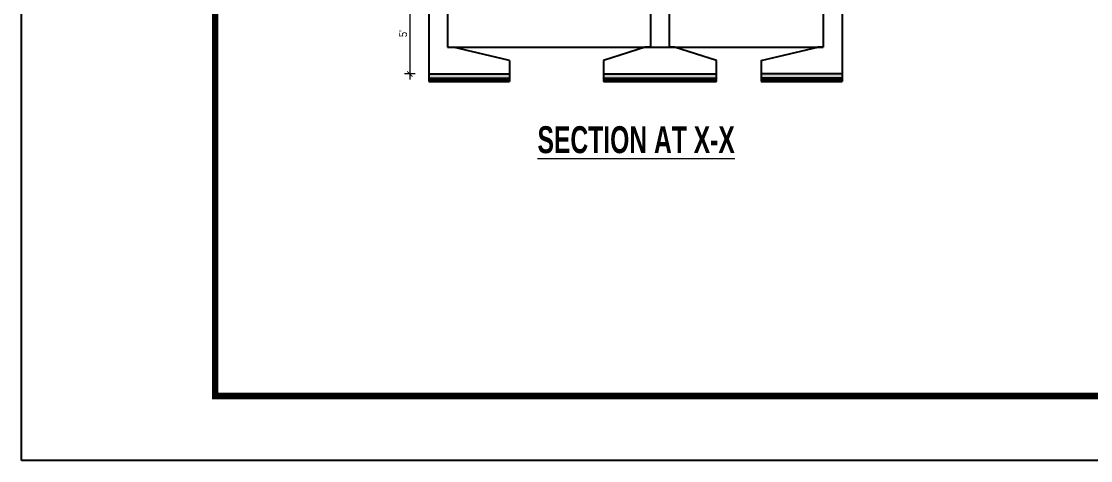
# Model space of a CAD drawing. Header units: inches. Extents: x -9998782 to 66725, y -6520505 to 8308.
# Drawn here: x -5000150 to -4999355, y -3262045 to -3261719 of the extents above; entities that cross this region are included whole.
import ezdxf

# ---------------------------------------------------------------- set-up
doc = ezdxf.new("R2010")
doc.units = ezdxf.units.IN
doc.header["$LTSCALE"] = 2
doc.header["$MEASUREMENT"] = 0
doc.header["$PDMODE"] = 34
doc.layers.get('0').update_dxf_attribs({"linetype": 'CONTINUOUS'})
doc.layers.get('DEFPOINTS').update_dxf_attribs({"color": 141, "linetype": 'CONTINUOUS'})
doc.layers.add('DIM 1-100', color=4, linetype='CONTINUOUS', lineweight=13)
doc.layers.add('Text-100.w', color=254, linetype='CONTINUOUS', lineweight=9)
doc.styles.add('Arial', font='arial.ttf', dxfattribs={"width": 0.8, "height": 12})
doc.styles.get("Standard").update_dxf_attribs({"font": 'ARIALN.TTF'})
doc.dimstyles.new('1 by 96', dxfattribs={"dimtxt": 6, "dimasz": 4, "dimexe": 4, "dimexo": 4, "dimgap": 2, "dimtad": 1, "dimdec": 0, "dimzin": 0, "dimdsep": 46, "dimlunit": 4, "dimtxsty": 'Standard', "dimblk": 'ARCHTICK', "dimcen": 0, "dimdle": 4, "dimadec": 0, "dimazin": 0, "dimtfac": 1, "dimtdec": 0, "dimtix": 1, "dimtofl": 0, "dimtmove": 1, "dimatfit": 3, "dimldrblk": 'ARCHTICK', "dimfxl": 4, "dimfxlon": 1, "dimtolj": 1, "dimtzin": 0, "dimlwd": -1, "dimlwe": -1, "dimarcsym": 0})

# ---------------------------------------------------------------- blocks, each defined once
blk = doc.blocks.new('_ArchTick')
at = {"color": 0, "linetype": 'ByBlock', "const_width": 0.15}
blk.add_lwpolyline([(-0.5, -0.5), (0.5, 0.5)], dxfattribs=at)
blk = doc.blocks.new('*D393')
at = {"layer": 'DEFPOINTS', "color": 0, "ltscale": 0.5}
for p in [(-4999846.99, -3261697.75), (-4999861.09, -3261757.75), (-4999846.99, -3261757.75)]:
    blk.add_point(p, dxfattribs=at)
at = {"layer": 'DIM 1-100', "color": 0, "ltscale": 0.5}
for p, q in [((-4999861.09, -3261693.75), (-4999861.09, -3261761.75)), ((-4999857.09, -3261697.75), (-4999865.09, -3261697.75)), ((-4999857.09, -3261757.75), (-4999865.09, -3261757.75))]:
    blk.add_line(p, q, dxfattribs=at)
at = {"layer": 'DIM 1-100', "color": 0, "ltscale": 0.5, "xscale": 4, "yscale": 4, "zscale": 4}
for p, rotation in [((-4999861.09, -3261697.75), 90), ((-4999861.09, -3261757.75), 270)]:
    blk.add_blockref('_ArchTick', p, dxfattribs=dict(at, rotation=rotation))
at = {"layer": 'DIM 1-100', "color": 0, "ltscale": 0.5, "insert": (-4999866.14, -3261727.75), "char_height": 6, "attachment_point": 5, "rotation": 90}
blk.add_mtext("\\A1;5'", dxfattribs=at)

msp = doc.modelspace()

# ---------------------------------------------------------------- hatches: boundary and pattern name
at = {"ltscale": 0.5}
h = msp.add_hatch(dxfattribs=at)
h.set_pattern_fill('AR-CONC', color=256, style=0)
h.set_pattern_definition([(50, (46750.824, -485.118), (7.172601826, -0.62752135), [0.75, -8.25]), (355, (46750.824, -485.118), (-1.387513336, 7.521921337), [0.6, -6.6]), (100.4514, (46751.422, -485.1705), (5.785093817, 6.894395421), [0.6374019, -7.01142112]), (46.1842, (46750.824, -483.118), (10.672410486, -1.655190143), [1.125, -12.375]), (96.6356, (46751.713, -483.256), (9.346627055, 9.741178709), [0.95610288, -10.51713]), (351.1842, (46750.824, -483.118), (9.346619451, 9.74118601), [0.9, -9.9]), (21, (46751.824, -483.618), (5.969070521, -4.0261889067), [0.75, -8.25]), (326, (46751.824, -483.618), (2.433153319, 7.2515004505), [0.6, -6.6]), (71.4514, (46752.3214, -483.954), (8.402226286, 3.225304967), [0.6374019, -7.01142112]), (37.5, (46750.824, -485.1182), (0.1215985532, 3.3289385383), [0, -6.52, 0, -6.7, 0, -6.625]), (7.5, (46750.824, -485.118), (2.6306953744, 3.9441171188), [0, -3.82, 0, -6.37, 0, -2.525]), (327.5, (46748.594, -485.1182), (5.3382243617, -0.2255487173), [0, -2.5, 0, -7.8, 0, -10.35]), (317.5, (46747.594, -485.118), (5.8318616934, 1.0010498233), [0, -3.25, 0, -5.18, 0, -7.35])])
h.paths.add_polyline_path([(-4999786.99, -3261760.75), (-4999786.99, -3261757.75), (-4999846.99, -3261757.75), (-4999846.99, -3261760.75)])
h.paths.add_polyline_path([(-4999633.28, -3261760.75), (-4999633.28, -3261757.75), (-4999717.28, -3261757.75), (-4999717.28, -3261760.75)])
h.paths.add_polyline_path([(-4999599.9, -3261757.75), (-4999599.9, -3261760.75), (-4999539.9, -3261760.75), (-4999539.9, -3261757.75)])
h = msp.add_hatch(dxfattribs=at)
h.set_pattern_fill('AR-B816', color=256, scale=0.4, style=0)
h.set_pattern_definition([(0, (46750.824, -485.118), (0, 3.2), []), (90, (46750.824, -485.118), (-3.2, 3.2), [3.2, -3.2])])
h.paths.add_polyline_path([(-4999786.99, -3261763.25), (-4999786.99, -3261760.75), (-4999846.99, -3261760.75), (-4999846.99, -3261763.25)])
h.paths.add_polyline_path([(-4999717.28, -3261760.75), (-4999717.28, -3261763.25), (-4999633.28, -3261763.25), (-4999633.28, -3261760.75)])
h.paths.add_polyline_path([(-4999599.9, -3261760.75), (-4999599.9, -3261763.25), (-4999539.9, -3261763.25), (-4999539.9, -3261760.75)])

# ---------------------------------------------------------------- linework, layer by layer
for p, q in [((-4999832.99, -3261684.75), (-4999832.99, -3261737.75)), ((-4999682.28, -3261684.75), (-4999682.28, -3261737.75)), ((-4999668.28, -3261684.75), (-4999668.28, -3261737.75)), ((-4999553.9, -3261684.75), (-4999553.9, -3261737.75)), ((-4999846.99, -3261693.75), (-4999846.99, -3261763.25)), ((-4999539.9, -3261693.75), (-4999539.9, -3261763.25)), ((-4999832.99, -3261737.75), (-4999828.99, -3261737.75)), ((-4999832.99, -3261737.75), (-4999682.28, -3261737.75)), ((-4999786.99, -3261747.75), (-4999828.99, -3261737.75)), ((-4999686.28, -3261737.75), (-4999717.28, -3261747.75)), ((-4999682.28, -3261737.75), (-4999686.28, -3261737.75)), ((-4999682.28, -3261737.75), (-4999553.9, -3261737.75)), ((-4999664.28, -3261737.75), (-4999668.28, -3261737.75)), ((-4999633.28, -3261747.75), (-4999664.28, -3261737.75)), ((-4999599.9, -3261747.75), (-4999557.9, -3261737.75)), ((-4999553.9, -3261737.75), (-4999557.9, -3261737.75)), ((-4999786.99, -3261747.75), (-4999786.99, -3261757.75)), ((-4999717.28, -3261747.75), (-4999717.28, -3261763.25)), ((-4999633.28, -3261763.25), (-4999633.28, -3261747.75)), ((-4999599.9, -3261747.75), (-4999599.9, -3261757.75)), ((-4999846.99, -3261757.75), (-4999786.99, -3261757.75)), ((-4999786.99, -3261757.75), (-4999786.99, -3261763.25)), ((-4999717.28, -3261757.75), (-4999633.28, -3261757.75)), ((-4999539.9, -3261757.75), (-4999599.9, -3261757.75)), ((-4999599.9, -3261757.75), (-4999599.9, -3261763.25)), ((-4999846.99, -3261760.75), (-4999786.99, -3261760.75)), ((-4999846.99, -3261763.25), (-4999786.99, -3261763.25)), ((-4999846.99, -3261763.25), (-4999786.99, -3261763.25)), ((-4999717.28, -3261760.75), (-4999633.28, -3261760.75)), ((-4999717.28, -3261763.25), (-4999633.28, -3261763.25)), ((-4999717.28, -3261763.25), (-4999633.28, -3261763.25)), ((-4999539.9, -3261760.75), (-4999599.9, -3261760.75)), ((-4999539.9, -3261763.25), (-4999599.9, -3261763.25)), ((-4999599.9, -3261763.25), (-4999539.9, -3261763.25))]:
    msp.add_line(p, q, dxfattribs=at)
msp.add_lwpolyline([(-5000149.75, -3262044.85), (-5000149.75, -3259799.81), (-4996974.94, -3259799.81), (-4996974.94, -3262044.85)], close=True)
at = {"const_width": 4.8}
msp.add_lwpolyline([(-4997022.94, -3261996.85), (-4997022.94, -3259847.81), (-5000005.75, -3259847.81), (-5000005.75, -3261996.85)], close=True, dxfattribs=at)

# ---------------------------------------------------------------- texts
at = {"layer": 'Text-100.w', "insert": (-4999692.89, -3261796.53), "char_height": 20, "width": 569.1024, "attachment_point": 2, "style": 'Arial'}
msp.add_mtext('\\A1;{\\fArial Narrow|b1|i0|c0|p34;\\LSECTION AT X-X}', dxfattribs=at)

# ---------------------------------------------------------------- dimensions: what is measured, and where the dimension line sits
at = {"layer": 'DIM 1-100', "ltscale": 0.5}
dim = msp.add_linear_dim(base=(-4999861.09, -3261757.75), p1=(-4999846.99, -3261697.75), p2=(-4999846.99, -3261757.75), angle=90, dimstyle='1 by 96', dxfattribs=at)
dim.commit()
dim.dimension.update_dxf_attribs({"geometry": '*D393', "text_midpoint": (-4999866.14, -3261727.75)})

doc.saveas('drawing.dxf')
